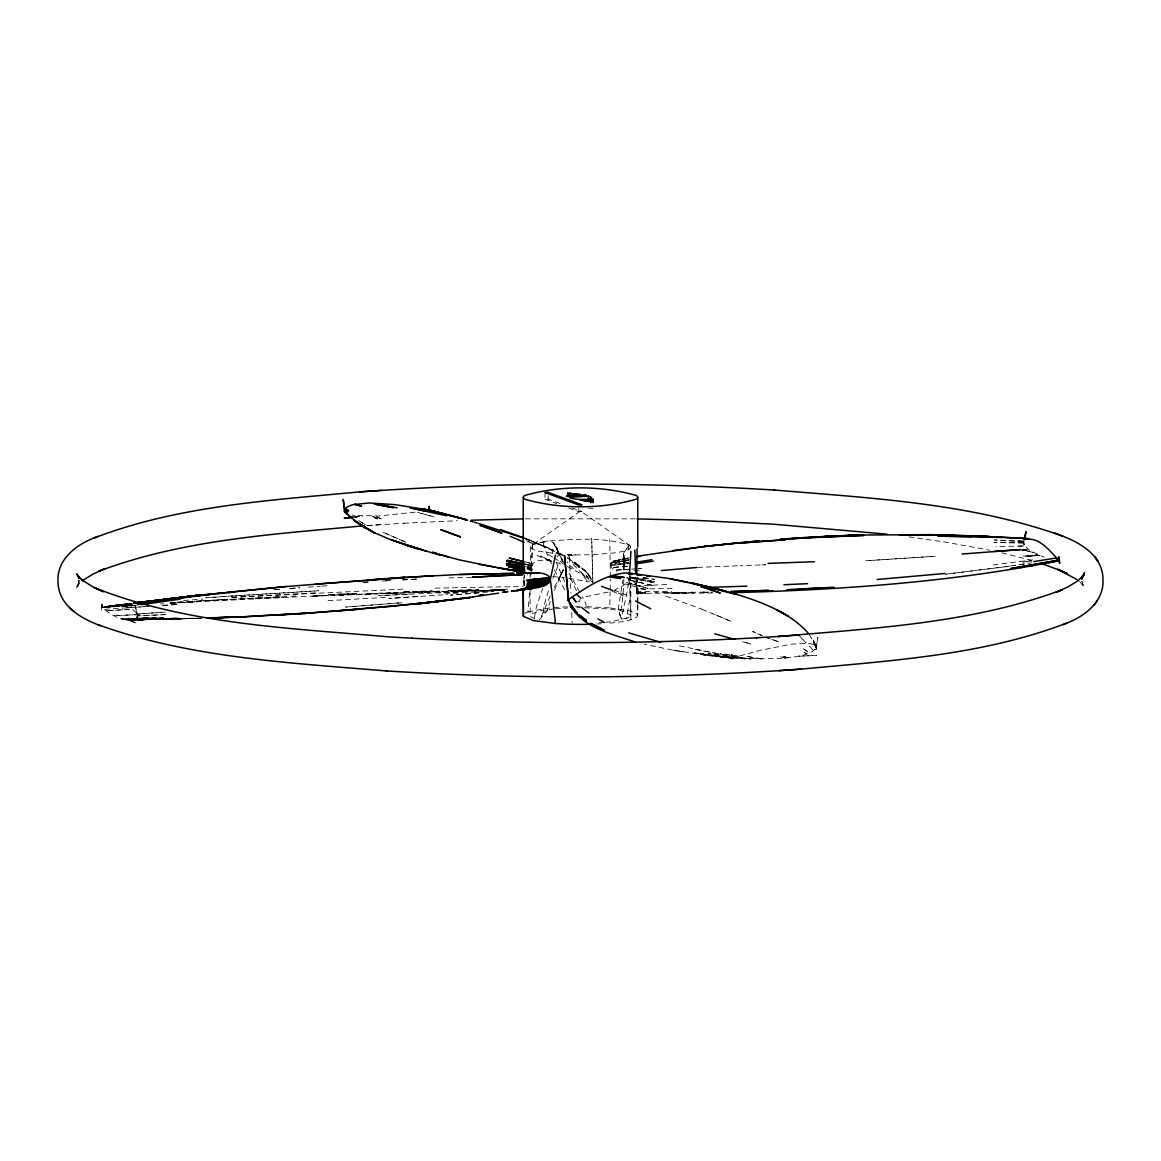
<?xml version="1.0" encoding="UTF-8"?>
<svg xmlns="http://www.w3.org/2000/svg" width="1161" height="1161" viewBox="0 0 1161 1161"><rect width="100%" height="100%" fill="white"/><g stroke="black" fill="none" stroke-linecap="round" stroke-linejoin="round"><path stroke-width="0.75" stroke-dasharray="5 3.75" d="M530.127 577.801L530.577 546.091L580.544 511.014L629.973 545.641L630.858 549.516M637.781 605.142L637.113 616.883L630.96 619.713A56.105 8.678 0 0 1 611.296 622.993L606.158 623.399M637.781 603.444L637.781 589.803C637.984 582.735 629.988 579.876 625.024 576.712M623.689 568.658L623.965 558.02L623.979 570.864M523.829 586.624L523.219 576.973M524.583 585.739L524.627 575.203M524.54 585.739L524.583 575M623.994 562.403L623.95 566.786L623.863 557.73L623.936 562.258M623.965 560.124C624.429 555.553 623.138 548.195 623.631 557.28L623.355 553.565M108.641 607.014L111.674 606.652L102.037 607.421L102.066 603.894L101.399 610.222L102.066 603.894L101.907 607.595L126.36 605.926M623.907 570.254L623.341 553.913L623.631 557.28M636.518 592.879L636.721 576.857M637.781 604.475L637.781 615.359L636.852 613.879L630.089 611.063L609.772 607.885L610.091 591.704M610.12 589.904L610.323 579.107M610.367 577.307L609.772 539.502M731.894 654.485L732.112 660.899L731.894 654.485L732.17 658.171L733.012 658.316L778.233 658.693L792.078 657.416L804.384 654.877L812.744 651.452L816.314 647.054L816.401 648.984L814.804 649.942M531.694 566.858L532.493 542.274L530.78 578.265M623.892 579.586L623.428 588.917A169.68 153.47 57.8 0 1 622.615 598.234L621.12 609.351L619.176 611.702L618.392 608.466L622.876 580.079M1024.22 545.046L1023.509 542.027L1024.684 545.728L1030.17 550.793L1044.116 557.135M623.95 555.916L623.994 557.295M628.827 550.024L628.667 548.485A4.078 1.567 86.3 0 1 628.594 547.063L628.957 545.133M630.844 582.546L629.857 598.742L626.476 618.189L611.02 621.715A50.228 7.764 0 0 1 605.882 622.238M523.19 582.343L523.974 578.41L527.674 574.71M1023.509 542.216L1023.407 543.972L1024.162 540.475M630.96 619.713L629.306 576.175M637.795 577.061L636.446 593.344L712.361 593.024M524.801 613.414A56.091 8.678 0 0 1 527.921 611.992L529.735 590.688M534.437 617.652L536.426 606.681L542.651 588.583M569.282 555.93L568.353 554.943L569.441 557.89L567.178 562.737M569.5 557.324L570.907 593.184M78.73 579.745L78.222 584.476L79.601 580.558L76.423 588.293L79.993 582.401L76.8 586.537L80.124 582.619L78.338 584.215M629.712 574.608L627.361 590.775L621.193 619.161M531.811 566.408C534.278 558.151 545.772 560.11 552.172 561.416L540.663 556.003L551.664 561.14M543.725 542.695C545.786 539.459 555.263 541.041 555.408 546.309L554.784 545.206C563.724 555.698 549.501 542.521 552.868 553.724M637.781 589.803L636.446 593.344M543.856 612.732L543.406 607.218L549.153 588.583M539.343 619.756L546.962 610.831L550.241 601.427M630.829 574.405L630.873 615.272L630.452 616.535L625.837 618.915M586.044 606.564L585.899 603.589L582.183 596.623M1023.509 541.781L994.455 539.996L1022.028 541.055M628.856 545.22L626.809 548.514M543.566 543.029L543.754 546.454L551.431 563.869M546.962 610.831L547.411 609.656M554.465 590.383L562.838 570.617M552.839 578.468L559.428 562.403L562.911 560.153M559.051 579.252L562.809 570.849M560.226 576.466L562.983 570.37M550.183 595.898L540.126 619.161M610.657 563.549L614.706 560.444L629.015 557.773M623.53 553.144L623.675 557.425M554.319 587.393L563.433 569.514M560.937 574.405L563.317 569.935M557.164 556.743L559.689 554.479L562.519 554.407M626.838 548.471L623.413 553.26L624.299 552.201M136.78 617.536L137.491 614.996L137.593 616.97C126.738 625.576 108.916 614.024 102.705 607.595M535.061 618.871L530.49 616.491L531.085 613.966L541.592 610.555L553.942 608.886M630.568 546.323L629.886 548.689L627.535 549.908A49.517 7.663 0 0 1 613.545 553.013L591.776 554.726L568.6 555.016M579.629 601.035L580.05 599.337M731.401 658.142L761.006 650.145L791.686 644.108L808.796 643.31L814.558 644.732L816.314 646.808L817.794 637.36L816.401 648.984L815.037 649.725M546.265 611.847L544.117 612.326M102.037 607.377L129.205 603.691M579.513 601.224L577.743 601.993M136.882 617.391L137.549 615.432M532.318 544.843L544.683 541.65M614.256 590.093L626.925 595.23C597.799 589.309 630.162 589.57 629.291 576.538M527.921 611.992L545.685 608.466A56.802 8.78 0 0 1 552.157 607.798M608.146 592.081L582.459 597.465M627.97 558.485L612.355 561.387L628.246 558.456M110.193 605.81L115.49 605.491M612.718 561.227L617.376 560.357M539.647 542.579L544.988 541.606M614.706 560.444L622.485 560.763L628.42 563.375M628.681 559.82L610.991 562.751L629.189 559.646M1028.007 563.433L1031.578 562.882M1037.208 554.9L1023.567 556.09L1037.919 554.798M628.754 560.458L610.817 563.172L628.493 560.487M123.429 605.868L115.998 605.447M132.325 604.663L122.761 605.955L132.934 605.07M628.623 562.475C615.374 562.867 603.459 564.13 616.955 571.401M115.157 605.374L114.01 605.52L129.016 603.705M1020.113 561.474L1032.695 559.863M124.3 606.202L139.726 604.823M610.599 564.725L628.348 562.461M993.192 564.899L1020.243 561.46M628.986 563.549L610.73 565.567L628.507 563.52M415.101 512.146L379.125 515.963L354.25 515.397L356.862 517.719L354.25 515.397M112.269 605.665L128.581 603.72M112.167 605.621L129.872 603.56L111.05 605.723M110.266 605.839L130.032 603.604M354.671 517.008L361.593 516.239M353.22 517.211L362.188 516.268M130.017 603.793L108.249 606.071L131.773 603.604M114.562 606.622L135.14 605.36M550.082 540.91C576.407 539.183 604.3 536.803 629.625 545.38M123.516 605.984L132.31 605.302M627.462 566.22L611.862 567.569L627.68 566.162M126.375 604.896L104.171 606.811L131.483 604.504M479.058 592.792L450.439 595.143L493.367 591.559M1022.478 550.241L1028.777 549.748L1021.883 550.053M639.798 585.623L637.665 585.812L670.013 584.418M111.717 606.608L105.767 607.13L114.591 606.506M555.422 608.77L567.54 608.001M1022.115 550.256L1028.777 549.748M279.714 589.251L272.501 589.788L280.947 589.178M290.54 588.453L299.553 587.785M289.481 588.54L299.727 587.785M308.318 587.161L320.291 586.261M322.061 586.145L328.94 585.637M367.442 525.57L404.463 523.205M161.742 612.326L137.245 614.009L132.804 609.365L125.852 606.608M366.803 525.628L382.782 524.511M183.627 600.469L202.885 599.105M126.534 607.914L148.564 606.361L104.011 609.394L104.853 609.336M135.648 605.563L123.864 606.376L135.561 605.578M165.21 612.079L137.245 614.009L137.491 614.75L134.923 605.142L137.593 616.97L137.491 615.185M418.25 596.522L388.862 598.437L447.522 594.505M170.057 603.096L326.705 595.404M545.002 492.569L545.002 499.317L548.181 499.099L560.008 503.453M593.024 508.402L587.277 508.01M568.658 508.01L578.802 511.754L581.98 511.537L581.98 508.17M390.647 580.5L382.013 581.066L390.691 580.515M474.138 592.052L503.323 590.165M636.446 593.227L645.777 593.01L636.489 592.952L635.836 576.915M170.304 602.617L283.429 596.536M444.75 593.924L503.25 590.209M170.493 602.603L173.816 602.385M160.581 603.938L163.904 603.72M170.348 603.328L200.142 601.558L173.874 603.096M177.096 602.196L297.869 595.912M385.452 597.436L326.517 600.745M501.001 590.136L504.266 589.948L451.426 591.326L505.398 589.962M403.839 523.234L457.231 520.723M402.751 579.876L418.265 579.049L402.722 579.861M634.298 570.472L642.962 569.993M200.098 600.847L227.164 599.395M315.589 592.821L229.98 597.465L404.913 589.033M596.565 623.994L601.195 623.762M408.643 594.185L378.66 595.622L468.623 591.471L438.626 592.807M500.826 590.136L504.266 589.962L497.387 590.136M798.812 656.27L816.734 655.385L799.407 656.168M255.072 598.728L283.516 597.393M345.238 594.708L348.939 594.606L337.88 595.012L371.535 593.822M697.485 567.424L740.094 565.697M326.821 595.462L312.236 596.086L341.479 594.882M762.24 564.885L765.679 564.739L740.123 565.77M352.77 594.084L356.5 593.924M386.584 593.256L363.988 594.04L375.293 593.677M455.185 591.21L420.659 592.183M1021.361 550.096L1027.732 549.835M312.512 596.188L463.254 591.007L447.885 591.471M436.043 591.239L439.932 591.08M413.084 592.4L428.424 591.95M447.464 591.37L436.057 591.747M378.994 593.14L382.767 592.995M386.468 593.271L378.994 593.518L397.86 592.879M386.961 593.387L402.141 592.865M462.862 590.993L478.332 590.601M474.515 590.702L489.942 590.325M153.891 619.248L180.492 618.305M180.768 618.349L139.9 619.626M199.561 618.218L141.613 619.756M386.54 592.865L390.343 592.734M394.116 592.589L397.918 592.458M502.728 589.904L464.937 591.123M405.479 592.212L413.156 591.979M132.223 619.756L201.579 618.232L158.041 619.452L184.439 618.755M401.662 592.749L405.436 592.632M424.621 592.11L435.97 591.718M397.962 592.923L382.811 593.387M463.065 591.007L466.824 590.891M504.396 589.875L494.093 590.18L503.018 589.977M130.83 619.974L201.593 618.247M416.93 591.863L420.717 591.762M497.677 590.107L493.831 590.209L501.654 590.035L493.947 590.194M367.718 593.881L371.418 593.779M138.638 619.364L178.765 617.986L124.793 619.611L144.08 619.727M202.058 618.291L133.181 619.785L155.922 619.423M470.829 590.006L447.783 590.543L478.579 589.803L447.783 590.543M497.619 589.773L501.523 589.672M157.432 619.481L184.773 618.755M435.085 588.163L495.95 586.9M140.249 619.64L154.297 619.277M141.729 619.8L155.777 619.437M158.81 619.423L186.079 618.726M187.951 618.537L200.214 618.232M448.959 577.888L472.324 577.365M182.669 618.668L141.482 619.771M189.287 618.276L194.584 618.145M142.745 619.8L156.561 619.481L128.305 620.076L136.969 623.312L128.058 620.047L159.957 619.205M1018.545 546.105L1024.887 545.96L996.036 546.57M636.431 577.51L627.506 577.714M672.103 588.409L637.171 589.193L638.361 589.164M664.673 592.574L708.907 592.052M128.058 620.047L141.86 619.785M647.127 578.352L628.565 578.729L629.494 578.715M494.005 589.512L507.72 589.237M447.58 590.789L451.455 590.702M702.797 592.632L712.288 592.502M683.829 593.373L693.306 593.256M124.677 619.626L138.449 619.35L124.793 619.611M129.858 620.076L143.093 619.8L126.491 619.887M474.486 590.18L478.376 590.122M674.352 593.46L679.112 593.373L669.607 593.46M126.201 619.872L141.366 619.785M525.512 518.851L635.198 518.851M489.971 589.817L493.831 589.759M482.178 590.485L486.038 590.427M702.594 592.183L712.056 592.037M129.553 620.047L142.876 619.843M495.921 586.944L522.697 586.639M638.535 591.471L637.331 591.486L671.609 591.442M693.117 592.299L655.138 592.618M575.566 606.71L580.427 606.666M641.003 592.908L645.748 592.879M636.431 593.082L641.046 593.053L636.489 593.024M576.901 607.725L580.602 607.711M679.083 592.923L683.829 592.995L674.309 592.937M586.885 606.724L609.772 607.885M584.389 607.74L607.29 608.901A50.228 7.764 0 0 1 624.212 611.687L630.873 615.272M1017.979 540.939L1022.319 541.084M731.517 658.2L733.012 658.316L724.232 657.358M560.632 554.29L536.73 550.996L530.156 547.353M528.284 569.703C535.598 572.997 531.259 564.551 526.601 566.8M744.869 658.809L708.108 653.396L744.869 658.809L726.771 656.313M726.031 657.576L732.17 658.229M552.854 576.538L564.348 577.757M733.012 658.316L718.238 656.705M723.579 657.024L726.205 657.315M726.147 657.576L715.931 656.4M715.873 656.096L720.923 656.807M703.131 654.775L726.264 657.634L723.811 657.329M527.791 567.163L531.694 567.613M527.442 567.903L531.84 568.411L526.804 567.656M705.844 655.138L672.277 650.029L683.161 651.771L677.661 650.9M738.556 656.052L720.125 653.338M723.521 657.286L726.264 657.634M703.305 654.514L700.91 654.209L703.247 654.644M527.413 569.456L532.551 570.138M908.976 536.89L945.098 542.056L989.636 550.14M708.225 655.457L713.362 656.11M700.794 654.47L710.851 655.805L708.341 655.443M568.788 578.28L589.411 581.922M708.166 655.268L710.677 655.631M643.789 577.714L654.514 579.383L642.657 577.525M788.508 657.75L781.861 656.255L788.798 657.794M526.92 568.368L532.043 569.18M527.921 565.363L531.883 566.017L526.804 565.059M761.993 659.129L745.884 656.197L761.761 659.085M672.509 650.073L644.297 644.21M352.117 515.02L353.742 515.324M694.917 649.376L715.394 653.237L676.224 645.197M525.28 564.159L531.941 565.538L524.67 563.912M1001.783 552.796L1030.866 560.183M525.207 561.822L532.899 563.825L526.151 562.2M1032.695 552.331L1024.031 550.227L1032.942 552.491M417.481 512.349L434.229 516.979L417.771 512.422M555.988 562.374L563.245 564.827M645.342 589.686L626.026 584.099M665.964 596.144L702.013 609.191M568.121 554.813L567.366 554.653L575.45 554.885L569.137 555.727M567.395 566.553L580.602 573.49L592.458 582.009M571.836 507.807L581.98 511.537M545.002 499.317L556.83 503.656M372.492 516.427L379.139 518.923L372.202 516.253L377.267 518.982L372.202 516.253M524.903 538.124L562.65 554.9M524.235 538.022L548.413 547.861L525.977 538.689M525.352 538.719L545.133 546.715L563.085 555.48M701.955 609.264L731.386 621.483L712.215 613.371M524.714 538.53L533.465 542.158M403.607 541.302L382.462 531.999L406.742 542.622M612.195 591.196L623.399 595.97M533.349 542.1L541.577 545.685M537.006 555.364L549.08 560.69M626.94 544.117L629.204 545.119M549.226 548.587L525.657 538.515L549.168 548.529L563.129 555.93L556.511 552.215M560.313 553.637L563.811 555.582M567.337 557.89L578.657 565.363L587.713 573.49M548.355 554.508L552.563 557.062M553.942 557.89L565.958 565.494M803.63 648.97L808.607 652.54M803.746 648.97L807.084 651.089M567.7 557.759L584.23 569.775L589.861 576.306L592.328 581.153M358.647 520.549L365.628 525.004L358.604 520.505M574.448 562.055L576.495 563.491M569.587 565.407L576.233 570.936M1079.643 581.501L1084.098 587.147L1081.82 581.371L1082.908 585.144L1082.531 581.995M573.229 564.493L584.883 576.291L579.949 570.602M799.508 636.01L806.053 642.918L800.785 637.258M809.391 646.271L813.701 650.799M586.581 572.358L574.724 562.243L585.231 570.893L591.37 579.383L587.727 573.766M587.103 572.823L588.801 574.84M588.192 574.608L592.647 582.125M583.823 576.828L587.626 581.385M589.469 576.001L588.25 574.1M557.556 549.995L563.172 562.258M590.354 577.423L589.803 576.683L590.746 578.091M809.217 634.501L816.154 646.314M553.129 542.666L562.751 561.184M557.396 549.559L556.729 548.384M590.63 577.597L590.978 578.207M579.702 592.125L569.05 572.881M1024.118 544.814L1023.451 542.477M564.652 589.773L553.463 568.164M562.867 561.343L561.387 558.543L563.143 562.069M813.397 640.596L816.27 646.561M555.8 546.947L562.954 561.808M813.106 639.914L816.067 646.14L815.646 644.994M576.393 590.543L568.948 574.739M561.75 559.109L563.288 562.359M564.71 581.646L556.177 562.04M619.248 612.79L620.163 615.315L618.668 611.281M619.118 612.486L619.452 613.269M592.386 581.269L592.589 581.821M556.685 549.066L557.977 552.404M620.975 618.305L619.959 614.822M592.27 580.964L592.473 581.69M134.923 605.142L137.404 614.488M630.757 547.571L630.641 546.613M637.476 577.757L637.81 582.372M623.268 556.279L623.384 557.802M816.285 647.49L816.401 648.984L816.314 647.243M571.72 612.602L572.155 623.196M592.865 582.648L591.704 538.428L592.807 582.532M637.766 588.163L637.781 602.733M530.127 590.296L530.142 615.228M578.802 508.373L578.802 511.754M548.181 495.732L548.181 499.099M553.87 607.653A56.802 8.78 0 0 1 567.54 606.869M604.083 622.398A50.228 7.764 0 0 1 596.522 622.891M102.212 607.319L132.252 605.128L102.081 607.334M636.91 592.589L645.632 592.647L636.91 592.589M1015.672 565.233L1001.653 567.25L1015.701 565.218M1024.423 563.97L1017.413 564.986L1024.495 563.941M1031.505 560.981L1022.739 562.2L1031.534 560.981M1001.58 567.221L945.359 574.231L1001.58 567.221M131.759 603.676L117.667 605.476L131.657 603.705M1039.487 555.451L1025.178 556.801L1039.487 555.451M129.002 604.228L106.173 606.434L132.47 603.923L129.002 604.228M401.996 602.719L345.601 607.072L401.996 602.704M935.316 556.264L865.569 560.763L935.316 556.264M232.969 595.854L205.802 597.784L318.854 590.746L232.969 595.854M176.762 604.489L160.871 605.578L176.762 604.489M368.211 581.966L361.318 582.43L368.226 581.98M629.857 569.238L614.488 570.182L629.872 569.209M636.707 568.788L631.569 569.122L636.721 568.774M641.844 568.455L638.419 568.672L641.844 568.455M129.176 609.394L105.941 610.817L129.176 609.394M165.268 614.619L137.52 615.867L165.268 614.619M341.914 594.026L327.141 594.693L356.819 593.474L341.914 594.026M503.874 589.875L498.693 590.107L503.976 589.89M139.61 614.561L113.807 615.664L139.61 614.561M417.104 592.313L413.214 592.444L416.973 592.328M417.22 591.413L402.04 591.878L432.472 590.978L417.22 591.413M148.797 618.073L121.513 618.842L148.797 618.073M150.553 618.523L123.081 619.248L150.553 618.523M163.686 617.434L136.113 618.116L163.686 617.434M161.292 618.886L133.675 619.408L161.292 618.886M1023.48 542.927L994.44 542.506L1023.48 542.927M729.456 657.315L694.409 652.772L732.693 657.707L729.456 657.315M750.862 658.998L715.22 653.251L750.862 658.998M654.746 581.646L629.306 576.93L654.746 581.646M654.34 582.807L629.16 577.772L654.34 582.807M785.373 658.156L779.916 656.444L785.373 658.156M652.395 585.391L628.449 579.832L652.395 585.391M647.983 588.38L626.65 582.575L647.983 588.38M750.877 644.021L742.518 641.627L750.877 644.021M778.538 641.786L766.913 637.665L778.538 641.786M762.153 635.633L752.676 631.497L762.109 635.677M532.986 543.725L525.643 540.475L532.986 543.725M381.084 518.851L375.627 516.137L381.084 518.851M806.75 654.107L804.138 652.163L806.75 654.107M579.281 567.555L572.054 561.721L579.281 567.555M588.816 579.136L584.999 573.549L588.816 579.136M815.704 646.924L813.222 642.555L816.227 647.925L815.704 646.924"/><path stroke-width="1.5" d="M523.219 573.389L523.234 497.387L524.25 495.645C559.994 485.24 600.89 485.385 636.678 495.573L637.766 497.3L637.781 546.991M636.779 573.345L637.113 548.5M593.068 499.23L593.024 501.537L590.847 501.668L580.123 500.072L590.862 501.189L590.775 499.375L593.068 499.23L593.068 502.655M429.004 509.548L429.106 506.457L428.83 510.085L437.595 512.349M567.744 493.164L567.642 495.471L569.993 495.326L569.949 493.498L580.587 494.63L567.744 493.164L567.744 496.603M346.196 512.64L344.599 511.943L344.686 509.969L344.599 511.943L351.609 517.69M519.591 573.157L538.515 572.823C542.971 573.186 551.896 575 550.009 581.168M629.422 574.405L630.96 551.33M427.988 510.318L428.83 510.143L429.106 506.457L428.714 509.969L394.958 504.643L369.314 502.96L352.204 504.774L346.457 507.27L344.686 509.723L343.206 499.491L344.599 511.943L344.686 510.158M428.83 510.085L429.106 506.457M1059.064 560.589L1058.934 557.048L1059.601 563.317L1058.934 557.048L1059.093 560.661C951.207 582.212 841.028 589.89 731.198 592.705M550.401 579.063L555.509 555.103M1024.553 538.719L1026.077 531.723L1023.944 540.097M1081.863 579.078L1082.778 576.466M1082.037 578.846L1084.577 572.707L1082.531 576.64L1084.2 574.405L1078.032 580.747L1068.454 586.639L1055.973 592.415L1062.286 589.73C971.757 623.428 873.638 628.261 778.276 636.489L799.523 635.009M637.766 497.3L636.75 499.027C601.006 509.447 560.11 509.302 524.322 499.114L523.234 497.387M800.379 669.171L801.163 669.128C890.69 660.624 982.946 655.443 1067.627 622.717C1085.912 615.649 1104.619 600.469 1102.95 578.773C1102.631 556.337 1081.544 543.377 1062.983 536.266C970.857 503.119 871.476 498.185 774.75 490.058L774.024 490.015M549.908 581.414C544.291 587.916 534.568 588.279 526.543 588.7M1093.967 605.2L1097.145 601.021M635.647 642.135C611.905 633.877 577.394 627.071 568.222 599.715C585.681 588.017 605.099 574.071 626.693 572.924M82.968 580.253L92.546 574.361L105.027 568.585L98.714 571.27C182.422 539.676 273.183 534.263 361.477 525.991M774.75 490.058C636.867 481.713 498.417 482.062 360.621 491.829L359.837 491.872C270.31 500.376 178.054 505.557 93.373 538.283C75.102 545.351 56.381 560.458 58.05 582.169C58.355 604.605 79.441 617.623 98.017 624.734C190.143 657.881 289.524 662.815 386.25 670.942L386.976 670.985M93.373 538.283L97.858 536.338M1063.142 624.662L1067.627 622.717M1025.569 539.299C1039.806 537.05 1049.994 551.417 1058.919 560.284M544.103 585.492L544.886 585.333L523.742 589.12M1048.586 562.708L1059.093 560.719M534.133 572.881L538.515 572.823M1048.862 562.432L1051.982 561.837M1039.574 564.13L1045.829 563.1M637.374 556.221L705.278 546.367L673.09 550.503M636.808 556.932L640.335 556.308M550.401 579.832L527.442 583.301L550.401 579.832L555.509 623.486L564.565 624.023A56.105 8.678 0 0 0 591.892 624.197M1056.829 557.904L1033.566 561.634M1023.683 566.945L1020.461 567.511L1023.712 567.09M636.286 562.243L651.931 559.689M1030.155 565.944L1033.319 565.436M636.373 563.753L653.469 561.126M1058.556 560.748L1056.133 560.226M472.89 596.885L498.679 593.155M180.187 599.163L141.497 604.576M137.651 603.952L204.423 594.998M514.991 590.688L511.391 591.123L531.549 588.511L519.954 590.035M138.057 604.402L151.946 602.588M144.08 602.095L197.675 595.346M418.773 603.589L472.875 596.943M135.271 603.227L195.498 595.622M141.627 602.254L194.09 595.796M136.911 603.038L196.789 595.462M470.249 597.552L416.77 603.923M134.226 603.081L193.887 595.854M502.408 592.241L507.792 591.573L504.193 592.052M469.929 597.625L415.435 603.996L442.82 600.977M139.291 602.472L164.194 599.395M168.127 598.887L196.557 595.448M133.776 603.125L161.51 599.845M137.361 602.704L161.93 599.816M136.954 602.748L133.312 603.169L136.838 602.762M542.477 578.439L527.152 580.224L550.009 577.772L527.094 580.021M360.694 609.177L304.124 613.443L390.807 606.39L446.187 600.382M191.304 596.348L164.049 599.395L191.101 596.333M164.006 599.453L191.13 596.348M134.386 603.125L159.826 600.237L135.431 602.994M416.973 603.865L444.576 600.73M352.929 517.196L344.266 518.154L353.22 517.211M163.73 599.613L181.711 597.639M185.31 597.247L188.895 596.856L163.222 599.671M705.206 546.338L738.614 542.84L704.234 546.483L759.396 540.895L737.075 542.971M212.463 594.156L192.886 596.159L212.434 594.2M418.758 603.575L333.323 611.31M944.735 573.49L877.106 579.499M286.056 586.494L201.97 595.042L286.027 586.552L404.913 577.307L373.668 579.47M217.775 593.677L222.941 593.213M228.122 592.749L233.288 592.284M661.407 570.544L696.556 567.497M315.226 584.099L433.706 575.624M962.135 554.029L1020.635 549.574L993.671 551.46M359.837 491.872L382.056 490.348M779.989 539.284L803.775 537.659L781.179 539.154M779.742 670.608L801.163 669.128L779.002 670.652L779.742 670.608C648.752 678.866 517.255 678.924 386.25 670.942M360.621 526.049L364.191 525.802M588.438 496.124L569.325 497.372C572.736 500.594 600.89 499.985 588.438 496.124L588.438 499.564M275.317 615.286L304.617 613.443M783.051 539.284L805.749 537.891L782.964 539.299M786.897 589.672L834.048 587.234M790.206 590.296L793.152 590.122M756.537 637.795L779.002 636.431M802.062 537.79L861.36 535.018L825.326 536.426M402.591 577.467L459.292 574.506L513.699 573.389L459.292 574.506M802.527 537.717L826.211 536.367M798.797 589.178L822.351 587.93M734.449 638.971L757.161 637.766M243.897 616.781L306.577 613.153L248.28 616.491M858.893 535.047L932.08 534.64L998.344 537.079M735.015 638.942C627.332 644.065 519.373 643.876 411.72 638.202M823.817 536.556L859.953 535.003L824.847 536.44M783.878 584.709L807.548 583.693M768.06 563.39L814.572 561.721M773.27 590.934L763.953 591.254M218.979 617.565L247.801 616.578M709.56 587.335L746.871 586.16M471.235 520.201L523.742 518.865M524.554 589.527L520.883 589.614M735.856 592.125L745.231 591.849M210.344 617.971L245.9 616.752L210.33 618.015M524.511 589.28L520.926 589.251M206.948 617.855L219.313 617.55M519.228 589.599L524.075 589.498M518.198 572.953L536.266 572.736M535.976 572.75L516.935 572.939L534.597 572.852M520.897 589.309L524.569 589.28M516.718 572.924L534.292 572.852M520.113 573.099L516.79 573.099L520.302 573.099M972.018 536.556L937.885 536.15L1001.58 537.514M636.91 518.88L698.617 520.505L774.024 524.25L887.004 534.176M999.926 537.151L969.885 535.961L1000.042 537.137M999.026 537.079L968.767 535.801L998.91 537.093M998.736 537.035L967.418 535.685M412.286 638.245L387.687 636.794C289.191 627.941 186.936 624.545 94.012 587.524L103.358 591.718L92.474 586.595L81.357 579.499L83.215 581.008L77.54 575.392L79.195 577.627L76.902 573.853L78.034 576.712M555.509 623.486L533.523 620.598L523.495 616.389A56.091 8.678 0 0 1 523.306 614.895L523.219 589.033M632.295 574.071L627.477 573.258M628.478 572.997L668.141 578.352L687.892 582.241M523.684 570.733L513.017 569.398L524.903 570.922M523.974 571.415L515.658 570.37L524.438 571.473M631.482 574.1L628.507 574.1M636.533 574.739L639.9 575.174M646.633 576.03L650 576.466M637.549 574.753L641.061 575.203M524.003 569.006L508.605 566.974L524.714 569.209M507.139 565.378L523.509 567.816M523.451 567.163L506.66 564.652L524.511 567.555M497.445 567.787L518.14 571.023M609.336 576.843L620.337 578.584M524.903 566.524L506.254 563.535L524.482 566.612M521.245 571.763L479.043 564.319M502.162 568.614L523.19 572.141M505.267 569.05L522.581 572.025M495.036 567.192L458.987 559.805L439.018 554.305M523.408 564.42L506.486 561.256L524.627 564.739M383.652 505.34L397.207 507.879M670.245 578.788L709.182 587.103M695.483 584.085L736.219 594.359M524.67 563.912L506.965 560.342L523.611 563.811M523.669 589.251L524.424 589.498M426.784 511.319L410.123 507.836L446.259 515.76M440.077 512.828L445.127 514.047M693.727 583.504L723.564 590.775L714.305 588.293M711.591 587.582L691.608 582.938M509.432 558.035L523.451 561.402M509.316 558.165L524.467 561.808M422.444 508.663L440.875 513.147M457.753 517.516L460.09 518.067L457.695 517.385M690.185 582.59L708.312 586.973M450.323 515.513L452.834 516.137M429.744 510.753L436.768 512.523M726.684 591.515L715.249 588.612C740.413 594.998 765.781 602.486 788.072 616.186L776.97 609.946C788.609 615.852 799.537 623.341 808.259 633.151M434.795 511.435L460.322 518.314M462.76 518.996L467.593 520.317M470.292 521.1L473.02 521.811M660.638 642.236L628.754 632.847M440.716 555.393L406.452 545.162L418.802 549.109M714.741 633.833L734.158 639.232M478.376 523.379L523.771 538.153M402.867 543.943L423.315 550.154M474.356 522.203L477.026 522.987M390.735 539.647L426.726 551.388M438.96 554.247L448.785 557.135M432.734 552.288L437.407 553.753L432.748 552.302M416.799 548.485L389.791 539.328L373.682 532.42M406.452 545.162L415.74 548.166M500.362 529.532L524.003 537.877M1041.359 563.404L1061.56 570.98L1066.988 573.476L1057.642 569.282L1077.147 579.644M393.564 540.533L407.511 545.525M601.471 586.305L612.645 590.427M1062.983 536.266L1054.406 532.884M98.017 624.734L100.397 625.663M510.23 536.382L517.995 539.531M518.053 539.589L524.003 542.216M590.688 623.181L604.431 630.162M593.822 625.024L600.687 628.478M643.005 604.765L650.77 608.799M364.815 527.733L348.605 515.745M590.702 624.313L591.457 624.705M635.502 600.919L642.947 604.837M374.626 532.928L353.974 520.404L364.177 527.399L375.395 533.32L354.86 521.1M597.871 618.871L604.431 622.528M576.466 594.185L580.993 598.35M586.552 621.701L584.505 620.264M581.719 607.493L588.946 613.197M578.918 615.91L580.645 617.362M344.846 509.2L347.836 511.943L344.933 508.997L345.354 509.635M69.791 608.045L73.869 611.542M345.963 512.465L344.715 510.419M574.419 610.135L577.235 613.124L569.63 602.472L573.273 608.611M575.246 612.079L573.955 610.541M572.808 609.525L571.662 607.987L572.199 608.785M570.646 606.463L571.197 607.188L570.254 605.665M571.256 606.753L571.662 607.609L570.762 605.94M568.411 600.556L564.565 555.64L568.73 601.151M568.222 599.715L568.672 601.282L568.469 600.484M78.092 575.798L78.817 578.309M634.835 549.951L635.735 573.316M523.234 588.903L523.495 616.389M590.775 499.375L590.775 502.815M569.92 493.019L569.949 496.923M549.138 582.401L526.528 586.363L549.138 582.401M546.512 584.462L524.801 588.366L546.512 584.462M1054.768 560.894L1010.404 568.643L1058.527 560.197L1054.768 560.894M534.176 588.148L516.369 590.688L534.176 588.148M550.27 580.616L527.297 584.317L550.27 580.616M550.183 578.222L527.341 581.11L550.183 578.222M171.77 598.655L146.054 602.066L199.431 595.172L171.77 598.655M482.874 595.012L479.464 595.419L482.889 594.998M762.908 541.244L740.689 543.043L785.358 539.749L762.908 541.244M548.181 492.366L545.002 492.569L578.802 505.006L581.98 504.803L548.181 492.366M585.492 495.036L566.379 496.284L586.552 495.428L585.492 495.036M498.113 575.798L472.324 577.206L523.118 574.579L498.113 575.798M828.664 536.701L805.647 537.848L863.857 535.424L828.664 536.701M768.335 590.412L730.864 591.573L768.335 590.412M933.836 534.858L898.977 534.713L968.477 535.758L933.836 534.858M1015.338 537.935L1000.187 537.195L1028.588 538.704L1015.338 537.935M611.92 575.798L623.994 577.467L611.92 575.798M393.144 507.647L374.495 504.092L393.144 507.647M431.544 510.564L428.307 509.795L466.591 519.751L431.544 510.564M361.492 506.152L354.947 504.28L361.492 506.152M710.634 589.599L700.605 586.407L720.27 593.068L710.634 589.599M493.556 530.098L480.001 525.28L502.016 533.233L493.556 530.098M460.395 536.846L440.73 529.677L460.395 536.846M346.428 509.157L345.151 508.591L348.721 510.753L346.428 509.157M586.276 620.366L578.773 614.575L586.276 620.366M347.778 514.468L344.773 510.869L347.778 514.468M572.329 596.856L576.001 601.891L572.329 596.856M1097.711 560.908L1094.75 556.743L1097.711 560.908M569.021 600.948L568.527 599.482L569.021 600.948"/></g></svg>
